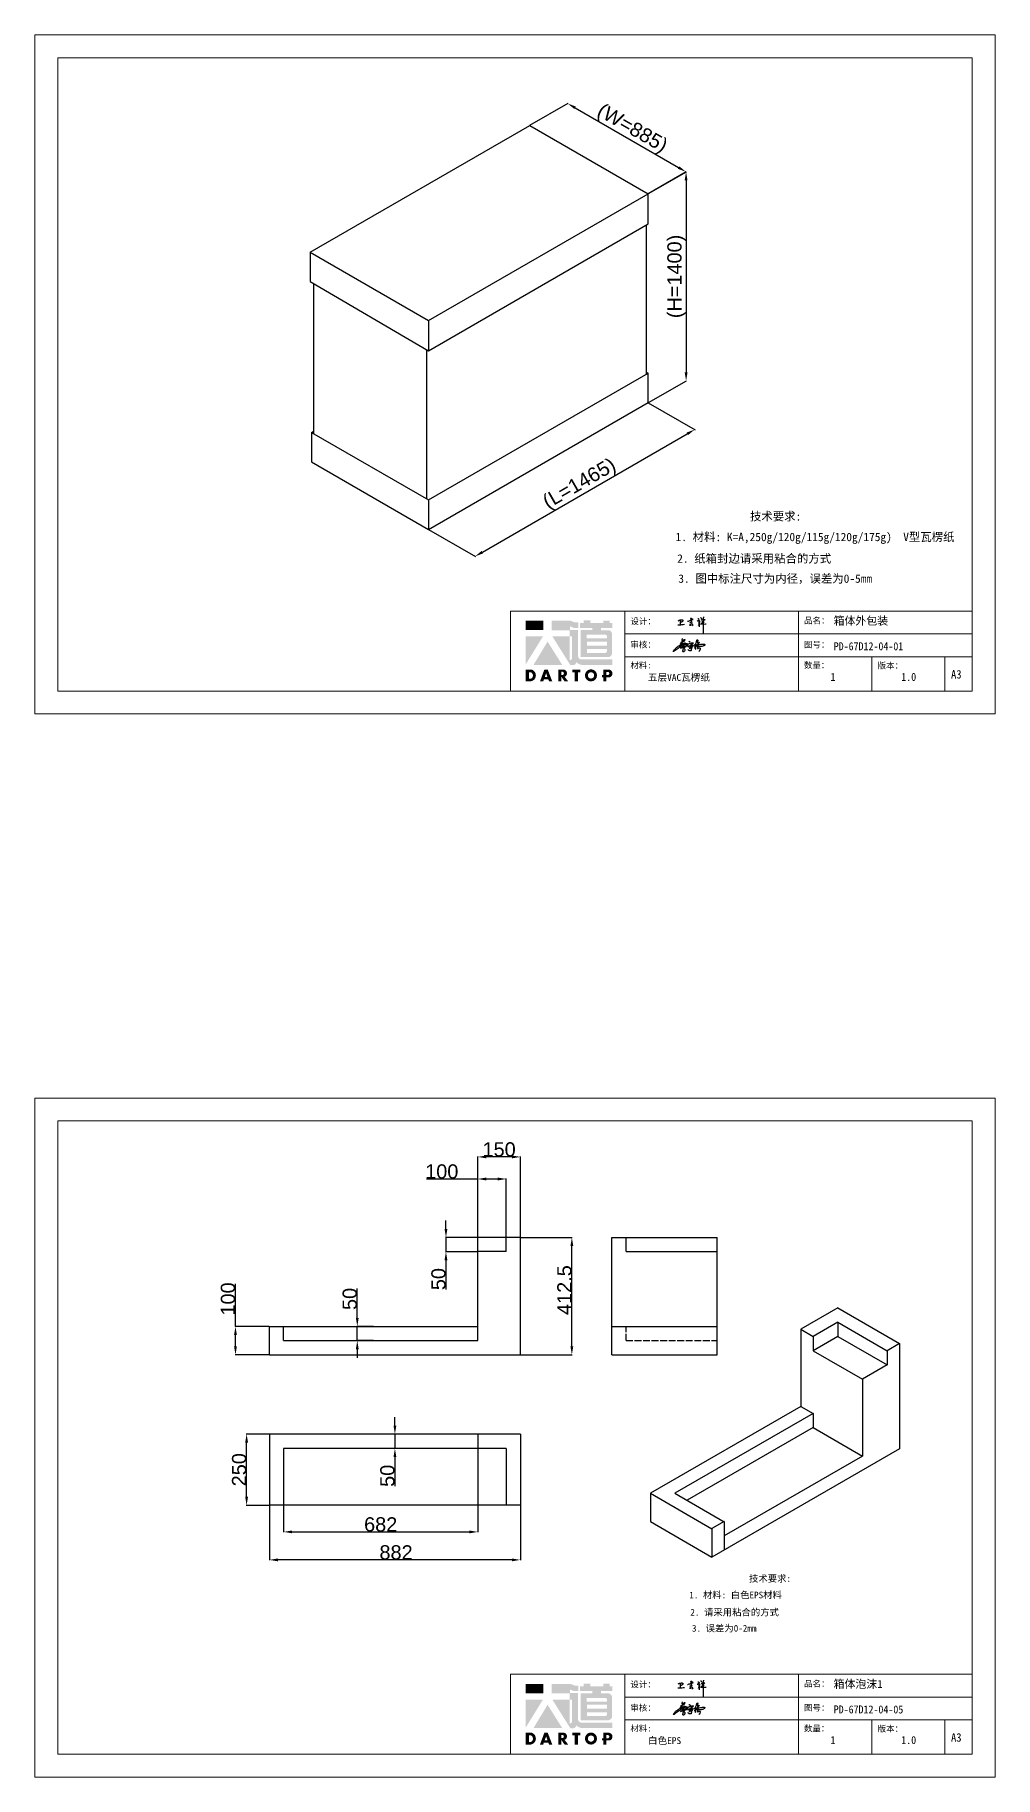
# Model space of a CAD drawing. Header units: millimetres. Extents: x 24940 to 42177, y -4545 to 14261.
# Drawn here: x 25129 to 28502, y -811 to 5308 of the extents above; entities that cross this region are included whole.
import ezdxf
from ezdxf.enums import TextEntityAlignment as Align

# ---------------------------------------------------------------- set-up
doc = ezdxf.new("R2010")
doc.units = ezdxf.units.MM
doc.linetypes.add('ACAD_ISO02W100', pattern=[15, 12, -3])
doc.layers.add('A-TITLEBLOCK', color=7, linetype='Continuous', lineweight=18)
doc.layers.add('yellow', color=2, linetype='Continuous')
doc.styles.add('HZ', font='')
doc.styles.add('SLDTEXTSTYLE0', font='')
doc.styles.add('SLDTEXTSTYLE1', font='', dxfattribs={"width": 0.913})
doc.styles.get("Standard").update_dxf_attribs({"font": 'arial.ttf'})
doc.styles.get('HZ').set_extended_font_data('SimSun')
doc.styles.get('SLDTEXTSTYLE0').set_extended_font_data('KaiTi_GB2312')
doc.styles.get('SLDTEXTSTYLE1').set_extended_font_data('FangSong_GB2312')
doc.dimstyles.new('ISO-25', dxfattribs={"dimtxt": 50, "dimasz": 30, "dimexe": 1.25, "dimexo": 0.625, "dimtad": 1, "dimdsep": 46, "dimtxsty": 'Standard', "dimcen": 2.5, "dimadec": 0, "dimazin": 0, "dimtfac": 1, "dimtmove": 0, "dimatfit": 3, "dimfxl": 0, "dimarcsym": 0})

# ---------------------------------------------------------------- blocks, each defined once
blk = doc.blocks.new('*D12')
at = {"color": 0, "lineweight": -2, "transparency": 16777216}
for p, q in [((27283.9, 4016.2), (27448.1, 3921)), ((26701.4, 3491.4), (27420.9, 3906.8)), ((26512.5, 3570.8), (26676.7, 3475.7))]:
    blk.add_line(p, q, dxfattribs=at)
at = {"color": 0, "transparency": 16777216}
for points in [[(27418.4, 3911.1), (27423.4, 3902.4), (27446.9, 3921.8)], [(26698.9, 3495.7), (26703.9, 3487), (26675.4, 3476.4)]]:
    blk.add_solid(points, dxfattribs=at)
at = {"layer": 'Defpoints', "color": 0, "transparency": 16777216}
for p in [(27283.3, 4016.5), (27446.9, 3921.8), (26511.9, 3571.2)]:
    blk.add_point(p, dxfattribs=at)
at = {"color": 0, "lineweight": 9, "transparency": 16777216, "insert": (27044.4, 3728), "char_height": 50, "attachment_point": 5, "rotation": 30}
blk.add_mtext('(L=1465)', dxfattribs=at)
blk = doc.blocks.new('*D13')
at = {"color": 0, "lineweight": -2, "transparency": 16777216}
for p, q in [((26868.3, 4990.5), (27002, 5067.6)), ((27026.7, 5051.9), (27390.3, 4842)), ((27283.9, 4750.6), (27417.5, 4827.7))]:
    blk.add_line(p, q, dxfattribs=at)
at = {"color": 0, "transparency": 16777216}
for points in [[(27029.2, 5056.3), (27024.2, 5047.6), (27000.7, 5066.9)], [(27392.8, 4846.3), (27387.8, 4837.7), (27416.3, 4827)]]:
    blk.add_solid(points, dxfattribs=at)
at = {"layer": 'Defpoints', "color": 0, "transparency": 16777216}
for p in [(26867.7, 4990.1), (27416.3, 4827), (27283.3, 4750.2)]:
    blk.add_point(p, dxfattribs=at)
at = {"color": 0, "lineweight": 9, "transparency": 16777216, "insert": (27225.6, 4975.6), "char_height": 50, "attachment_point": 5, "rotation": 330}
blk.add_mtext('(W=885)', dxfattribs=at)
blk = doc.blocks.new('*D14')
at = {"color": 0, "lineweight": -2, "transparency": 16777216}
for p, q in [((27284.5, 4750.9), (27418, 4827.4)), ((27416.7, 4796.7), (27416.7, 4122.3)), ((27284.5, 4016.5), (27418, 4093.1))]:
    blk.add_line(p, q, dxfattribs=at)
at = {"color": 0, "transparency": 16777216}
for points in [[(27411.7, 4796.7), (27421.7, 4796.7), (27416.7, 4826.7)], [(27411.7, 4122.3), (27421.7, 4122.3), (27416.7, 4092.3)]]:
    blk.add_solid(points, dxfattribs=at)
at = {"layer": 'Defpoints', "color": 0, "transparency": 16777216}
for p in [(27283.9, 4750.6), (27416.7, 4092.3), (27283.9, 4016.2)]:
    blk.add_point(p, dxfattribs=at)
at = {"color": 0, "lineweight": 9, "transparency": 16777216, "insert": (27383.3, 4459.5), "char_height": 50, "attachment_point": 5, "rotation": 89.99991}
blk.add_mtext('(H=1400)', dxfattribs=at)
blk = doc.blocks.new('*D44')
at = {"layer": 'Defpoints', "color": 0, "transparency": 16777216}
for p in [(25953, 143.6), (26835, 143.6), (25953, -48)]:
    blk.add_point(p, dxfattribs=at)
at = {"layer": 'yellow', "color": 0, "lineweight": -2, "transparency": 16777216}
for p, q in [((25953, 143), (25953, -49.3)), ((26835, 143), (26835, -49.3)), ((26805, -48), (25983, -48))]:
    blk.add_line(p, q, dxfattribs=at)
at = {"layer": 'yellow', "color": 0, "transparency": 16777216}
for points in [[(25983, -43), (25983, -53), (25953, -48)], [(26805, -43), (26805, -53), (26835, -48)]]:
    blk.add_solid(points, dxfattribs=at)
at = {"layer": 'yellow', "color": 0, "lineweight": 9, "transparency": 16777216, "insert": (26398, -21.9), "char_height": 50, "attachment_point": 5}
blk.add_mtext('882', dxfattribs=at)
blk = doc.blocks.new('*D45')
at = {"layer": 'Defpoints', "color": 0, "transparency": 16777216}
for p in [(25873.1, 393.6), (25953, 393.6), (25953, 143.6)]:
    blk.add_point(p, dxfattribs=at)
at = {"layer": 'yellow', "color": 0, "lineweight": -2, "transparency": 16777216}
for p, q in [((25952.3, 393.6), (25871.9, 393.6)), ((25873.1, 173.6), (25873.1, 363.6)), ((25952.3, 143.6), (25871.9, 143.6))]:
    blk.add_line(p, q, dxfattribs=at)
at = {"layer": 'yellow', "color": 0, "transparency": 16777216}
for points in [[(25868.1, 363.6), (25878.1, 363.6), (25873.1, 393.6)], [(25868.1, 173.6), (25878.1, 173.6), (25873.1, 143.6)]]:
    blk.add_solid(points, dxfattribs=at)
at = {"layer": 'yellow', "color": 0, "lineweight": 9, "transparency": 16777216, "insert": (25847, 268.6), "char_height": 50, "attachment_point": 5, "rotation": 90}
blk.add_mtext('250', dxfattribs=at)
blk = doc.blocks.new('*D46')
at = {"layer": 'Defpoints', "color": 0, "transparency": 16777216}
for p in [(25834, 772), (25953, 772), (25953, 672)]:
    blk.add_point(p, dxfattribs=at)
at = {"layer": 'yellow', "color": 0, "lineweight": -2, "transparency": 16777216}
for p, q in [((25834, 772), (25834, 921.8)), ((25952.3, 772), (25832.7, 772)), ((25834, 702), (25834, 742)), ((25952.3, 672), (25832.7, 672))]:
    blk.add_line(p, q, dxfattribs=at)
at = {"layer": 'yellow', "color": 0, "transparency": 16777216}
for points in [[(25829, 742), (25839, 742), (25834, 772)], [(25829, 702), (25839, 702), (25834, 672)]]:
    blk.add_solid(points, dxfattribs=at)
at = {"layer": 'yellow', "color": 0, "lineweight": 9, "transparency": 16777216, "insert": (25807.8, 868.4), "char_height": 50, "attachment_point": 5, "rotation": 90}
blk.add_mtext('100', dxfattribs=at)
blk = doc.blocks.new('*D47')
at = {"layer": 'Defpoints', "color": 0, "transparency": 16777216}
for p in [(26835, 1084.5), (27015.5, 1084.5), (26835, 672)]:
    blk.add_point(p, dxfattribs=at)
at = {"layer": 'yellow', "color": 0, "lineweight": -2, "transparency": 16777216}
for p, q in [((26835.6, 1084.5), (27016.8, 1084.5)), ((27015.5, 702), (27015.5, 1054.5)), ((26835.6, 672), (27016.8, 672))]:
    blk.add_line(p, q, dxfattribs=at)
at = {"layer": 'yellow', "color": 0, "transparency": 16777216}
for points in [[(27010.5, 1054.5), (27020.5, 1054.5), (27015.5, 1084.5)], [(27010.5, 702), (27020.5, 702), (27015.5, 672)]]:
    blk.add_solid(points, dxfattribs=at)
at = {"layer": 'yellow', "color": 0, "lineweight": 9, "transparency": 16777216, "insert": (26989.4, 899.5), "char_height": 50, "attachment_point": 5, "rotation": 90}
blk.add_mtext('412.5', dxfattribs=at)
blk = doc.blocks.new('*D48')
at = {"layer": 'Defpoints', "color": 0, "transparency": 16777216}
for p in [(26685, 1289.7), (26685, 1084.5), (26785, 1084.5)]:
    blk.add_point(p, dxfattribs=at)
at = {"layer": 'yellow', "color": 0, "lineweight": -2, "transparency": 16777216}
for p, q in [((26685, 1289.7), (26505.2, 1289.7)), ((26685, 1085.2), (26685, 1291)), ((26755, 1289.7), (26715, 1289.7)), ((26785, 1085.2), (26785, 1291))]:
    blk.add_line(p, q, dxfattribs=at)
at = {"layer": 'yellow', "color": 0, "transparency": 16777216}
for points in [[(26715, 1294.7), (26715, 1284.7), (26685, 1289.7)], [(26755, 1294.7), (26755, 1284.7), (26785, 1289.7)]]:
    blk.add_solid(points, dxfattribs=at)
at = {"layer": 'yellow', "color": 0, "lineweight": 9, "transparency": 16777216, "insert": (26558.6, 1315.9), "char_height": 50, "attachment_point": 5}
blk.add_mtext('100', dxfattribs=at)
blk = doc.blocks.new('*D49')
at = {"layer": 'Defpoints', "color": 0, "transparency": 16777216}
for p in [(26573.3, 1084.5), (26685, 1084.5), (26685, 1034.5)]:
    blk.add_point(p, dxfattribs=at)
at = {"layer": 'yellow', "color": 0, "lineweight": -2, "transparency": 16777216}
for p, q in [((26573.3, 1114.5), (26573.3, 1144.5)), ((26684.3, 1084.5), (26572.1, 1084.5)), ((26573.3, 1084.5), (26573.3, 1034.5)), ((26684.3, 1034.5), (26572.1, 1034.5)), ((26573.3, 1004.5), (26573.3, 901.8))]:
    blk.add_line(p, q, dxfattribs=at)
at = {"layer": 'yellow', "color": 0, "transparency": 16777216}
for points in [[(26568.3, 1114.5), (26578.3, 1114.5), (26573.3, 1084.5)], [(26568.3, 1004.5), (26578.3, 1004.5), (26573.3, 1034.5)]]:
    blk.add_solid(points, dxfattribs=at)
at = {"layer": 'yellow', "color": 0, "lineweight": 9, "transparency": 16777216, "insert": (26547.2, 938.2), "char_height": 50, "attachment_point": 5, "rotation": 90}
blk.add_mtext('50', dxfattribs=at)
blk = doc.blocks.new('*D50')
at = {"layer": 'Defpoints', "color": 0, "transparency": 16777216}
for p in [(26685, 1367.3), (26685, 1084.5), (26835, 1084.5)]:
    blk.add_point(p, dxfattribs=at)
at = {"layer": 'yellow', "color": 0, "lineweight": -2, "transparency": 16777216}
for p, q in [((26685, 1085.2), (26685, 1368.5)), ((26805, 1367.3), (26715, 1367.3)), ((26835, 1085.2), (26835, 1368.5))]:
    blk.add_line(p, q, dxfattribs=at)
at = {"layer": 'yellow', "color": 0, "transparency": 16777216}
for points in [[(26715, 1372.3), (26715, 1362.3), (26685, 1367.3)], [(26805, 1372.3), (26805, 1362.3), (26835, 1367.3)]]:
    blk.add_solid(points, dxfattribs=at)
at = {"layer": 'yellow', "color": 0, "lineweight": 9, "transparency": 16777216, "insert": (26760, 1393.4), "char_height": 50, "attachment_point": 5}
blk.add_mtext('150', dxfattribs=at)
blk = doc.blocks.new('*D63')
at = {"color": 0, "lineweight": -2, "transparency": 16777216}
for p, q in [((26003, 142.4), (26003, 49)), ((26685, 143), (26685, 49)), ((26033, 50.3), (26655, 50.3))]:
    blk.add_line(p, q, dxfattribs=at)
at = {"color": 0, "transparency": 16777216}
for points in [[(26033, 55.3), (26033, 45.3), (26003, 50.3)], [(26655, 55.3), (26655, 45.3), (26685, 50.3)]]:
    blk.add_solid(points, dxfattribs=at)
at = {"layer": 'Defpoints', "color": 0, "transparency": 16777216}
for p in [(26003, 143), (26685, 143.6), (26685, 50.3)]:
    blk.add_point(p, dxfattribs=at)
at = {"color": 0, "lineweight": 9, "transparency": 16777216, "insert": (26344, 76.4), "char_height": 50, "attachment_point": 5}
blk.add_mtext('682', dxfattribs=at)
blk = doc.blocks.new('*D66')
at = {"color": 0, "lineweight": -2, "transparency": 16777216}
for p, q in [((26261.8, 802), (26261.8, 904.7)), ((26318.3, 772), (26260.5, 772)), ((26261.8, 722), (26261.8, 772)), ((26318.3, 722), (26260.5, 722)), ((26261.8, 692), (26261.8, 662))]:
    blk.add_line(p, q, dxfattribs=at)
at = {"color": 0, "transparency": 16777216}
for points in [[(26256.8, 802), (26266.8, 802), (26261.8, 772)], [(26256.8, 692), (26266.8, 692), (26261.8, 722)]]:
    blk.add_solid(points, dxfattribs=at)
at = {"layer": 'Defpoints', "color": 0, "transparency": 16777216}
for p in [(26319, 772), (26261.8, 722), (26319, 722)]:
    blk.add_point(p, dxfattribs=at)
at = {"color": 0, "lineweight": 9, "transparency": 16777216, "insert": (26235.6, 868.4), "char_height": 50, "attachment_point": 5, "rotation": 90}
blk.add_mtext('50', dxfattribs=at)
blk = doc.blocks.new('*D67')
at = {"color": 0, "lineweight": -2, "transparency": 16777216}
for p, q in [((26394, 423.6), (26394, 453.6)), ((26393.3, 393.6), (26392.7, 393.6)), ((26394, 393.6), (26394, 343.6)), ((26393.3, 343.6), (26392.7, 343.6)), ((26394, 313.6), (26394, 210.9))]:
    blk.add_line(p, q, dxfattribs=at)
at = {"color": 0, "transparency": 16777216}
for points in [[(26389, 423.6), (26399, 423.6), (26394, 393.6)], [(26389, 313.6), (26399, 313.6), (26394, 343.6)]]:
    blk.add_solid(points, dxfattribs=at)
at = {"layer": 'Defpoints', "color": 0, "transparency": 16777216}
for p in [(26394, 393.6), (26394, 343.6), (26394, 343.6)]:
    blk.add_point(p, dxfattribs=at)
at = {"color": 0, "lineweight": 9, "transparency": 16777216, "insert": (26367.8, 247.3), "char_height": 50, "attachment_point": 5, "rotation": 90}
blk.add_mtext('50', dxfattribs=at)
blk = doc.blocks.new('Dartop Logo')
at = {"true_color": 0xc40018}
h = blk.add_hatch(color=12, dxfattribs=at)
h.set_gradient(color1=(196, 0, 24), color2=(196, 0, 24), tint=1)
h.paths.add_polyline_path([(30.4, -3.9), (33.1, -5), (36, -5), (36, -1.2), (33.6, -1.2), (30.5, 0), (17.9, 0), (17.9, -6.5), (30.1, -6.5), (30.1, -6.6), (30.1, -10.8), (18.3, -10.8), (30.5, -30.3), (32.9, -30.3, 0.279375), (34.6, -28.6), (34.6, -28.5), (34.8, -28.5, 0.143145), (38.2, -30.2), (59.3, -30.2), (59.3, -26.5), (38.1, -26.5, -0.414214), (35.8, -24.2), (35.8, -6.3), (30.4, -6.3)])
h.paths.add_polyline_path([(30.2, -10.8), (31.8, -10.8), (31.8, -26, -0.088936), (30.9, -26.9), (30.2, -26.9)], flags=16)
h = blk.add_hatch(color=12, dxfattribs=at)
h.set_gradient(color1=(196, 0, 24), color2=(196, 0, 24), tint=1)
h.paths.add_polyline_path([(59.2, -1.7), (57.4, -1.7), (57.4, 0.1), (53.1, 0.1), (53.1, -1.6), (44.3, -1.6), (44.3, 0.2), (39.7, 0.2), (39.7, -1.7), (37.2, -1.7), (37.2, -5), (45.5, -5), (45.5, -6.4), (37.7, -6.4), (37.7, -24.9), (56.3, -24.9, 0.414214), (59.1, -22), (59.1, -9.4, 0.414214), (56.3, -6.5), (51.4, -6.5), (51.4, -5), (59.2, -5)])
h.paths.add_polyline_path([(54.2, -9.6, -0.414214), (55.7, -11), (55.7, -12.1), (41.8, -12.1), (41.8, -9.6)], flags=16)
h.paths.add_polyline_path([(55.6, -14.3), (55.6, -17), (41.9, -17), (41.9, -14.3)], flags=16)
h.paths.add_polyline_path([(55.7, -19.4), (55.7, -20.6, -0.414214), (54.3, -22), (41.9, -22), (41.9, -19.4)], flags=16)
h = blk.add_hatch(color=12, dxfattribs=at)
h.set_gradient(color1=(196, 0, 24), color2=(196, 0, 24), tint=1)
h.paths.add_polyline_path([(12.2, 0), (0, 0), (0, -6.4), (12.2, -6.4)])
h = blk.add_hatch(color=12, dxfattribs=at)
h.set_gradient(color1=(196, 0, 24), color2=(196, 0, 24), tint=1)
h.paths.add_polyline_path([(11.8, -10.8), (0, -10.8), (0, -30)])
h = blk.add_hatch(color=12, dxfattribs=at)
h.set_gradient(color1=(196, 0, 24), color2=(196, 0, 24), tint=1)
h.paths.add_polyline_path([(15, -14.3), (5.4, -30.2), (25, -30.2)])
at = {"true_color": 0x646464}
h = blk.add_hatch(color=251, dxfattribs=at)
h.set_gradient(color1=(100, 100, 100), color2=(100, 100, 100), tint=1)
h.paths.add_polyline_path([(4.1, -33.4), (0.1, -33.4), (0.1, -41.5), (3.5, -41.5, 0.793016)])
h.paths.add_polyline_path([(3.6, -39.7), (2.2, -39.7), (2.2, -35.2), (3.4, -35.2, -0.671361)], flags=16)
h = blk.add_hatch(color=251, dxfattribs=at)
h.set_gradient(color1=(100, 100, 100), color2=(100, 100, 100), tint=1)
h.paths.add_polyline_path([(15.1, -33.4), (12.8, -33.4), (9.8, -41.5), (12, -41.5), (12.5, -40.1), (15.5, -40.1), (16, -41.5), (18.2, -41.5)])
h.paths.add_polyline_path([(14.9, -38.5), (13.1, -38.5), (14, -35.9)], flags=16)
h = blk.add_hatch(color=251, dxfattribs=at)
h.set_gradient(color1=(100, 100, 100), color2=(100, 100, 100), tint=1)
h.paths.add_polyline_path([(26.3, -33.4), (22.3, -33.4), (22.3, -41.5), (24.4, -41.5), (24.4, -38.3), (26.6, -41.5), (29.1, -41.5), (26.6, -38.3, 0.744055)])
h.paths.add_polyline_path([(24.4, -37.1), (24.4, -34.9), (25.3, -34.9, -0.796809), (25.3, -37.1)], flags=16)
h = blk.add_hatch(color=251, dxfattribs=at)
h.set_gradient(color1=(100, 100, 100), color2=(100, 100, 100), tint=1)
h.paths.add_polyline_path([(37.4, -33.4), (31.9, -33.4), (31.9, -35.2), (33.6, -35.2), (33.6, -41.5), (35.7, -41.5), (35.7, -35.2), (37.4, -35.2)])
h = blk.add_hatch(color=251, dxfattribs=at)
h.set_gradient(color1=(100, 100, 100), color2=(100, 100, 100), tint=1)
h.paths.add_polyline_path([(40.5, -37.4, 1), (48.8, -37.4, 1)])
h.paths.add_polyline_path([(46.8, -37.4, -1), (42.5, -37.4, -1)], flags=16)
h = blk.add_hatch(color=251, dxfattribs=at)
h.set_gradient(color1=(100, 100, 100), color2=(100, 100, 100), tint=1)
h.paths.add_polyline_path([(56.9, -33.4), (56.7, -33.4), (53.2, -33.4), (53.2, -37.2), (52.3, -37.2), (52.3, -38.7), (53.2, -38.7), (53.2, -41.5), (55.2, -41.5), (55.2, -38.7), (57.5, -38.7, 0.812304)])
h.paths.add_polyline_path([(55.2, -37.2), (55.2, -35), (56.4, -35, -0.778213), (56.3, -37.2)], flags=16)
blk = doc.blocks.new('DT-A3-TITLE')
at = {"layer": 'A-TITLEBLOCK', "color": 7}
for p, q in [((0, 0), (0, 297)), ((0, 297), (420, 297)), ((420, 0), (420, 297)), ((10, 10), (10, 287)), ((10, 287), (410, 287)), ((410, 287), (410, 10)), ((208, 10), (208, 45)), ((410, 45), (208, 45)), ((258, 45), (258, 10)), ((334, 45), (334, 10)), ((410, 35), (258, 35)), ((258, 25), (410.08, 25)), ((366, 10), (366, 25)), ((398, 10), (398, 25)), ((10, 10), (410, 10)), ((0, 0), (420, 0))]:
    blk.add_line(p, q, dxfattribs=at)
at = {"layer": 'A-TITLEBLOCK', "xscale": 0.6400000000000001, "yscale": 0.6400000000000001, "zscale": 0.6400000000000001}
blk.add_blockref('Dartop Logo', (214.65, 40.81), dxfattribs=at)
at = {"style": 'SLDTEXTSTYLE0'}
for tag, p, height in [('#设计', (277.96, 38.52), 3.5), ('#品名', (349.32, 37.95), 3.5), ('#审核', (277.99, 28.1), 3.5), ('#材料说明', (268.15, 13.59), 3)]:
    blk.add_attdef(tag, p, '', height=height, dxfattribs=at)
at = {"style": 'SLDTEXTSTYLE1', "width": 0.913}
for tag, p in [('#图号', (349.38, 27.87)), ('#数量', (347.99, 14.46)), ('#版本', (378.92, 14.47))]:
    blk.add_attdef(tag, p, '', height=3.5, dxfattribs=at)
at = {"layer": 'A-TITLEBLOCK', "color": 7, "attachment_point": 1}
for s, insert, char_height, style in [('设计：', (260.47, 41.87), 2.646, 'SLDTEXTSTYLE0'), ('品名：', (336.43, 42.19), 2.646, 'SLDTEXTSTYLE0'), ('审核：', (260.47, 31.64), 2.646, 'SLDTEXTSTYLE0'), ('图号：', (336.4, 31.66), 2.646, 'SLDTEXTSTYLE0'), ('材料:', (260.47, 22.62), 2.646, 'SLDTEXTSTYLE0'), ('数量：', (336.35, 22.64), 2.646, 'SLDTEXTSTYLE0'), ('版本：', (368.59, 22.48), 2.646, 'SLDTEXTSTYLE0'), ('A3', (400.7, 19.21), 3.704, 'SLDTEXTSTYLE1')]:
    blk.add_mtext(s, dxfattribs=dict(at, insert=insert, char_height=char_height, style=style))
blk = doc.blocks.new('h')
for p, q in [((20768, -2361), (20773, -2359)), ((20769, -2367), (20770, -2371)), ((20770, -2371), (20771, -2378)), ((20771, -2378), (20771, -2371)), ((20772, -2369), (20775, -2368)), ((20773, -2332), (20775, -2339)), ((20773, -2359), (20784, -2355)), ((20789, -2341), (20774, -2332)), ((20775, -2339), (20776, -2351)), ((20776, -2351), (20775, -2357)), ((20780, -2366), (20781, -2366)), ((20782, -2369), (20780, -2377)), ((20780, -2377), (20788, -2371)), ((20782, -2367), (20782, -2369)), ((20846, -2343), (20848, -2353)), ((20848, -2353), (20849, -2370)), ((20849, -2370), (20848, -2424))]:
    blk.add_line(p, q)
for points in [[(20697, -2372, 0.002073), (20711, -2372, 0.016137), (20720, -2371, 0.008314), (20737, -2369)], [(20699, -2348, -0.029745), (20705, -2345, -0.046842), (20708, -2344, -0.00919), (20714, -2343, -0.018517), (20717, -2343, -0.037841), (20720, -2342, -0.039541), (20723, -2343, -0.149785), (20726, -2344, -0.204935), (20727, -2347, -0.074872), (20727, -2348, -0.061615), (20726, -2350, -0.034204), (20724, -2353, -0.045776), (20722, -2354, -0.054985), (20720, -2355, -0.036348), (20717, -2357, -0.067752), (20716, -2357, -0.043553), (20713, -2357)], [(20755, -2352, -0.024077), (20760, -2350, -0.013147), (20769, -2347, -0.00522), (20775, -2344, -0.018517), (20777, -2343, -0.008274), (20786, -2341, -0.039541), (20788, -2341, -0.079216), (20789, -2341, -0.204935)], [(20813, -2350, 0.007348), (20816, -2349, 0.008421), (20818, -2347, 0.009459), (20820, -2346, -0.016325), (20821, -2346, -0.173771), (20822, -2345, -0.085159), (20824, -2346, -0.125883), (20826, -2348, -0.160659), (20827, -2350, -0.010447), (20826, -2352, -0.008247), (20826, -2355, -0.002698), (20825, -2374, 0.001562), (20824, -2384, 0.016137)], [(20817, -2335, -0.053561), (20820, -2336, -0.075272), (20821, -2337, -0.005295), (20822, -2338, -0.009337), (20823, -2339, -0.026146), (20824, -2340, -0.016644), (20824, -2341)], [(20832, -2329, -0.053561), (20835, -2330, -0.075272), (20837, -2331, -0.005295), (20838, -2333, -0.009337), (20838, -2333, -0.026146), (20839, -2334, -0.016644), (20840, -2335)], [(20836, -2344, -0.02797), (20842, -2343, -0.048868), (20846, -2342, -0.00919), (20851, -2341, -0.018517), (20854, -2341, -0.037841), (20857, -2341, -0.039541), (20859, -2342, -0.018282), (20841, -2355, -0.000937)], [(20848, -2340, 0.021784), (20850, -2336, 0.028296), (20851, -2332, 0.008136), (20852, -2328, 0.028913), (20852, -2327, 0.08193), (20852, -2326, 0.075058), (20852, -2325, 0.275043)]]:
    blk.add_lwpolyline(points, format="xyb")
for points in [[(20711, -2344), (20711, -2344), (20711, -2356), (20711, -2368), (20711, -2372)], [(20822, -2351), (20822, -2359), (20822, -2365), (20822, -2369), (20821, -2376), (20824, -2369), (20827, -2366), (20829, -2366)], [(20841, -2355), (20850, -2355), (20855, -2354), (20846, -2361), (20841, -2364), (20833, -2368), (20863, -2367), (20866, -2367)]]:
    blk.add_lwpolyline(points)
for centre, radius, start, end in [((20774, -2371), 2.3, 121.9907, 163.6016), ((20788, -2406), 40.3, 100.6183, 108.2482), ((20781, -2368), 1.15, 9.4675, 90)]:
    blk.add_arc(centre, radius, start, end)
blk = doc.blocks.new('CAIYUQIANG')
for p, q in [((27639.2, -25074.1), (27639.8, -25072.4)), ((27640.1, -25074.1), (27639.2, -25074.1)), ((27639.8, -25072.4), (27641, -25070.5)), ((27641.8, -25073.4), (27640.1, -25074.1)), ((27641, -25070.5), (27642.4, -25068.7)), ((27643.4, -25072.1), (27641.8, -25073.4)), ((27642.4, -25068.7), (27644.1, -25066.6)), ((27645.7, -25070.6), (27643.4, -25072.1)), ((27644.1, -25066.6), (27646.1, -25064.4)), ((27649.4, -25068), (27645.7, -25070.6)), ((27646.1, -25064.4), (27648.2, -25062.5)), ((27648.2, -25062.5), (27649.9, -25061)), ((27653.3, -25065.6), (27649.4, -25068)), ((27649.9, -25061), (27651.9, -25059.4)), ((27651.9, -25059.4), (27654.7, -25057.2)), ((27656.6, -25063.3), (27653.3, -25065.6)), ((27654.7, -25057.2), (27656.5, -25055.9)), ((27656.5, -25055.9), (27658.3, -25054.6)), ((27659.8, -25060.4), (27656.6, -25063.3)), ((27658.3, -25054.6), (27659.6, -25053.7)), ((27659.6, -25053.7), (27662.2, -25052.1)), ((27660.6, -25059.8), (27659.8, -25060.4)), ((27663.6, -25056.9), (27660.6, -25059.8)), ((27662.2, -25052.1), (27664.9, -25050.5)), ((27662.9, -25048.8), (27669.7, -25045.8)), ((27663.2, -25048.6), (27662.9, -25048.8)), ((27663.6, -25048.1), (27663.2, -25048.6)), ((27665.3, -25046.6), (27663.6, -25048.1)), ((27666.3, -25053.5), (27663.6, -25056.9)), ((27664.9, -25050.5), (27668.5, -25048.7)), ((27667.5, -25060.4), (27664.9, -25062)), ((27664.9, -25062.9), (27667.7, -25061.6)), ((27664.9, -25062), (27664.9, -25062.9)), ((27667.4, -25044.9), (27665.3, -25046.6)), ((27675.7, -25037.4), (27665.9, -25043)), ((27665.9, -25043), (27677.3, -25038.1)), ((27668.2, -25051.4), (27666.3, -25053.5)), ((27670.6, -25042.2), (27667.4, -25044.9)), ((27670.3, -25058.4), (27667.5, -25060.4)), ((27667.7, -25061.6), (27670.5, -25060.2)), ((27670.9, -25048.6), (27668.2, -25051.4)), ((27668.5, -25048.7), (27673.6, -25046.3)), ((27668.6, -25056), (27674.9, -25053.6)), ((27672.1, -25054.2), (27668.6, -25056)), ((27670.4, -25028.6), (27669.5, -25034.5)), ((27669.5, -25034.5), (27670.5, -25036.5)), ((27669.7, -25045.8), (27671.3, -25045.2)), ((27672, -25057.1), (27670.3, -25058.4)), ((27670.5, -25036.5), (27674.7, -25033.4)), ((27670.5, -25060.2), (27673.3, -25059)), ((27677.3, -25038.1), (27670.6, -25042.2)), ((27671.5, -25047.3), (27670.9, -25048.6)), ((27671.2, -25051), (27679.4, -25049.8)), ((27674.1, -25050.1), (27671.2, -25051)), ((27671.3, -25045.2), (27672.1, -25045.7)), ((27672.1, -25046.2), (27671.5, -25047.3)), ((27672.5, -25060.1), (27671.9, -25060.4)), ((27671.9, -25060.4), (27674.3, -25061.5)), ((27673.8, -25055.8), (27672, -25057.1)), ((27672.1, -25045.7), (27672.1, -25046.2)), ((27675.9, -25052.3), (27672.1, -25054.2)), ((27673.8, -25059.6), (27672.5, -25060.1)), ((27672.7, -25072.4), (27673.6, -25068.9)), ((27672.7, -25073.7), (27672.7, -25072.4)), ((27672.9, -25074.4), (27672.7, -25073.7)), ((27673.5, -25075.1), (27672.9, -25074.4)), ((27673.3, -25059), (27675.5, -25058)), ((27674.1, -25075.4), (27673.5, -25075.1)), ((27673.6, -25046.3), (27677.4, -25044.5)), ((27673.6, -25068.9), (27674.3, -25066.8)), ((27676.2, -25054), (27673.8, -25055.8)), ((27675.2, -25059.1), (27673.8, -25059.6)), ((27676.5, -25048.8), (27674.1, -25050.1)), ((27675, -25075.4), (27674.1, -25075.4)), ((27674.3, -25061.5), (27677.2, -25063.7)), ((27674.3, -25066.8), (27675.3, -25065)), ((27674.7, -25033.4), (27678, -25031.9)), ((27674.9, -25053.6), (27676.8, -25053.2)), ((27676.4, -25074.9), (27675, -25075.4)), ((27677.8, -25058), (27675.2, -25059.1)), ((27675.3, -25065), (27676.4, -25063.4)), ((27675.5, -25058), (27677.9, -25056.9)), ((27679.9, -25033), (27675.7, -25037.4)), ((27678.6, -25051.7), (27675.9, -25052.3)), ((27677.2, -25053.4), (27676.2, -25054)), ((27676.4, -25063.4), (27677.5, -25061.9)), ((27677.2, -25074.4), (27676.4, -25074.9)), ((27679.1, -25047.4), (27676.5, -25048.8)), ((27676.8, -25053.2), (27677.2, -25053.4)), ((27677.2, -25063.7), (27678.8, -25065.4)), ((27678.3, -25073.5), (27677.2, -25074.4)), ((27677.4, -25044.5), (27680, -25043.8)), ((27677.5, -25061.9), (27679.6, -25059.6)), ((27679, -25057.7), (27677.8, -25058)), ((27677.9, -25056.9), (27680, -25056.9)), ((27678, -25031.9), (27679.7, -25031.6)), ((27679.1, -25072.5), (27678.3, -25073.5)), ((27683.3, -25050.5), (27678.6, -25051.7)), ((27678.8, -25065.4), (27679.4, -25066.6)), ((27680, -25057.5), (27679, -25057.7)), ((27680.6, -25045.9), (27679.1, -25047.4)), ((27679.8, -25071), (27679.1, -25072.5)), ((27679.4, -25049.8), (27681.5, -25049.6)), ((27679.4, -25066.6), (27679.9, -25067.9)), ((27679.6, -25059.6), (27680.6, -25058.4)), ((27679.7, -25031.6), (27680.1, -25032.2)), ((27680, -25070), (27679.8, -25071)), ((27680.1, -25032.2), (27679.9, -25033)), ((27679.9, -25067.9), (27680, -25069)), ((27680, -25043.8), (27681.2, -25043.8)), ((27680, -25056.9), (27680.5, -25057.1)), ((27680.5, -25057.1), (27680, -25057.5)), ((27680, -25069), (27680, -25070)), ((27681.2, -25044.7), (27680.6, -25045.9)), ((27680.6, -25058.4), (27681.3, -25057.6)), ((27681.2, -25043.8), (27681.2, -25044.7)), ((27681.3, -25057.6), (27682.9, -25055.7)), ((27681.5, -25049.6), (27682.7, -25049.7)), ((27682.7, -25049.7), (27683.3, -25050.5)), ((27682.9, -25055.7), (27683.9, -25054.7)), ((27683.9, -25054.7), (27684.6, -25054)), ((27684.6, -25054), (27685.6, -25053.1)), ((27685.6, -25053.1), (27686, -25048.7)), ((27686, -25048.7), (27686.1, -25046.8)), ((27686.1, -25046.8), (27686.2, -25045.4)), ((27686.2, -25045.4), (27686.3, -25045)), ((27686.3, -25045), (27686.6, -25045)), ((27686.6, -25045), (27686.7, -25045.1)), ((27686.7, -25045.1), (27686.9, -25049.2)), ((27686.9, -25049.2), (27686.9, -25051.7)), ((27686.9, -25051.7), (27686.9, -25054.8)), ((27686.9, -25054.8), (27686.9, -25055.8)), ((27686.9, -25055.8), (27687, -25056.5)), ((27687, -25056.5), (27687.2, -25056.9)), ((27687.2, -25056.9), (27687.5, -25056.9)), ((27687.5, -25056.9), (27687.8, -25056.5)), ((27687.8, -25056.5), (27688, -25055.9)), ((27688, -25055.9), (27688.6, -25054.6)), ((27688.6, -25054.6), (27689.1, -25053.3)), ((27689.1, -25053.3), (27689.5, -25052.1)), ((27689.5, -25052.1), (27690.2, -25050.1)), ((27690.2, -25050.1), (27690.5, -25049.4)), ((27690.5, -25049.4), (27691.2, -25048.7)), ((27691, -25067.9), (27690.7, -25067.5)), ((27691.8, -25068.5), (27691, -25067.9)), ((27691.2, -25048.7), (27693.8, -25046.9)), ((27692.9, -25069.4), (27691.8, -25068.5)), ((27692.5, -25055.7), (27691.9, -25055.8)), ((27691.9, -25055.8), (27691.9, -25056.2)), ((27691.9, -25056.2), (27693.4, -25056.2)), ((27693.9, -25055.2), (27692.5, -25055.7)), ((27694, -25070.3), (27692.9, -25069.4)), ((27693.4, -25056.2), (27695.2, -25055.9)), ((27693.8, -25046.9), (27694.7, -25046.4)), ((27697.3, -25053.7), (27693.9, -25055.2)), ((27695.5, -25070.9), (27694, -25070.3)), ((27694.7, -25046.4), (27695.8, -25045.9)), ((27695.5, -25062.1), (27695, -25062.5)), ((27695, -25062.5), (27695, -25062.8)), ((27695, -25062.8), (27695.4, -25063)), ((27695.2, -25055.9), (27696.4, -25055.5)), ((27695.4, -25063), (27696.6, -25063)), ((27696.5, -25061.2), (27695.5, -25062.1)), ((27697.1, -25071.4), (27695.5, -25070.9)), ((27695.8, -25045.9), (27698.2, -25045)), ((27696.4, -25055.5), (27698.6, -25054.5)), ((27698, -25059.9), (27696.5, -25061.2)), ((27696.6, -25063), (27698.7, -25062.4)), ((27699, -25071.4), (27697.1, -25071.4)), ((27700.1, -25052.2), (27697.3, -25053.7)), ((27700.7, -25057.4), (27698, -25059.9)), ((27698.2, -25045), (27699.9, -25044.7)), ((27698.6, -25054.5), (27700.1, -25053.8)), ((27698.7, -25062.4), (27701.9, -25060.7)), ((27700.5, -25071.4), (27699, -25071.4)), ((27699.9, -25044.7), (27702.8, -25044)), ((27703.1, -25050.1), (27700.1, -25052.2)), ((27700.1, -25053.8), (27701.4, -25053.2)), ((27701.7, -25070.7), (27700.5, -25071.4)), ((27703.2, -25055.4), (27700.7, -25057.4)), ((27701.4, -25053.2), (27703, -25052.5)), ((27702.4, -25068.8), (27701.7, -25070.7)), ((27701.9, -25060.7), (27705, -25058.6)), ((27702.9, -25065), (27702.4, -25068.8)), ((27702.8, -25044), (27704.8, -25043.7)), ((27703, -25063.9), (27702.9, -25065)), ((27703, -25052.5), (27704.6, -25051.8)), ((27703.4, -25059.2), (27703, -25063.9)), ((27705.3, -25048.2), (27703.1, -25050.1)), ((27705.1, -25053.8), (27703.2, -25055.4)), ((27703.5, -25058.1), (27703.4, -25059.2)), ((27703.9, -25057), (27703.5, -25058.1)), ((27704.3, -25056.3), (27703.9, -25057)), ((27704.9, -25055.3), (27704.3, -25056.3)), ((27704.6, -25051.8), (27705.9, -25051.1)), ((27704.8, -25043.7), (27707, -25043.4)), ((27705.1, -25055), (27704.9, -25055.3)), ((27705, -25058.6), (27706.4, -25057.7)), ((27706, -25052.8), (27705.1, -25053.8)), ((27706.3, -25055), (27705.1, -25055)), ((27708, -25045.9), (27705.3, -25048.2)), ((27705.9, -25051.1), (27706.4, -25051.1)), ((27706.6, -25051.6), (27706, -25052.8)), ((27706.8, -25055.3), (27706.3, -25055)), ((27706.4, -25051.1), (27706.6, -25051.6)), ((27706.4, -25057.7), (27707.4, -25057)), ((27707.5, -25055.8), (27706.8, -25055.3)), ((27707, -25043.4), (27708, -25043.4)), ((27707.4, -25057), (27707.8, -25056.8)), ((27707.8, -25056.8), (27707.5, -25055.8)), ((27708, -25043.4), (27709, -25043.5)), ((27710.1, -25044), (27708, -25045.9)), ((27709, -25043.5), (27709.7, -25043.8)), ((27709.7, -25043.8), (27710.1, -25044)), ((27710, -25054.2), (27711.2, -25052.7)), ((27711.2, -25052.7), (27712.6, -25051.4)), ((27712.6, -25051.4), (27713.4, -25050.9)), ((27713.4, -25050.9), (27714.2, -25050.8)), ((27713.7, -25060.6), (27714.5, -25059.1)), ((27714, -25059.3), (27713.7, -25060.1)), ((27713.7, -25060.1), (27713.7, -25060.6)), ((27714.3, -25058.6), (27714, -25059.3)), ((27714.2, -25050.8), (27715, -25050.8)), ((27715, -25056.9), (27714.3, -25058.6)), ((27714.5, -25059.1), (27715.1, -25058.3)), ((27715, -25050.8), (27715.4, -25050.8)), ((27715.5, -25055.4), (27715, -25056.9)), ((27715.1, -25058.3), (27715.6, -25057.9)), ((27715.4, -25050.8), (27715.6, -25051)), ((27715.9, -25053.9), (27715.5, -25055.4)), ((27715.6, -25051), (27715.8, -25051.2)), ((27715.6, -25057.9), (27716.2, -25057.8)), ((27715.8, -25051.2), (27715.9, -25051.2)), ((27715.9, -25051.2), (27716, -25051.4)), ((27716, -25053.3), (27715.9, -25053.9)), ((27716, -25051.4), (27716, -25051.4)), ((27716, -25051.4), (27716, -25051.5)), ((27716, -25051.5), (27716.1, -25051.6)), ((27716.1, -25052.4), (27716, -25053.3)), ((27716.1, -25051.6), (27716.1, -25051.8)), ((27716.1, -25051.8), (27716.1, -25052.4)), ((27716.2, -25057.8), (27716.9, -25057.9)), ((27716.6, -25063.7), (27716.8, -25062.6)), ((27716.6, -25064.9), (27716.6, -25063.7)), ((27717, -25065.4), (27716.6, -25064.9)), ((27716.8, -25062.6), (27717, -25060.1)), ((27716.9, -25057.9), (27717.2, -25058.1)), ((27717, -25060.1), (27717.1, -25058.6)), ((27718.3, -25066.4), (27717, -25065.4)), ((27717.1, -25058.6), (27717.2, -25057.5)), ((27717.2, -25057.5), (27717.7, -25052.4)), ((27717.2, -25058.1), (27717.6, -25058.7)), ((27717.6, -25058.7), (27717.6, -25060.8)), ((27717.6, -25060.8), (27717.6, -25062.5)), ((27717.6, -25062.5), (27717.7, -25064.3)), ((27717.7, -25050), (27718.5, -25046)), ((27717.7, -25052.4), (27717.7, -25050)), ((27717.7, -25064.3), (27717.7, -25065.5)), ((27717.7, -25065.5), (27718.3, -25066.4)), ((27718.5, -25046), (27720.2, -25040.9)), ((27719, -25056.7), (27720.6, -25055.2)), ((27719, -25056.7), (27720.6, -25055.4)), ((27720.6, -25055.4), (27719, -25056.7)), ((27719.4, -25056.1), (27719, -25056.7)), ((27720.3, -25054.8), (27719.4, -25056.1)), ((27720.2, -25040.9), (27720.7, -25039.5)), ((27721, -25053.7), (27720.3, -25054.8)), ((27720.6, -25055.2), (27721.9, -25054.1)), ((27720.7, -25039.5), (27721.2, -25038)), ((27722.6, -25051.2), (27721, -25053.7)), ((27721.2, -25038), (27721.6, -25036.6)), ((27721.6, -25036.6), (27722.4, -25034.9)), ((27721.8, -25052.4), (27722.1, -25051.2)), ((27721.9, -25054.1), (27721.8, -25052.4)), ((27721.9, -25054.1), (27723.5, -25052.8)), ((27722.2, -25054.5), (27721.9, -25054.1)), ((27722.1, -25051.2), (27722.6, -25049.3)), ((27723.2, -25055.7), (27722.2, -25054.5)), ((27722.4, -25034.9), (27723.3, -25033.3)), ((27722.6, -25049.3), (27723.4, -25048.2)), ((27723.9, -25049.1), (27722.6, -25051.2)), ((27725.1, -25056.1), (27723.2, -25055.7)), ((27723.3, -25033.3), (27723.8, -25032.7)), ((27723.4, -25048.2), (27724, -25048.2)), ((27723.5, -25052.8), (27725.7, -25051.8)), ((27723.8, -25032.7), (27724.4, -25032.7)), ((27724.9, -25047.9), (27723.9, -25049.1)), ((27724.2, -25041.9), (27724, -25042.9)), ((27724, -25042.9), (27724, -25043.8)), ((27724, -25043.8), (27724.5, -25044.5)), ((27724, -25048.2), (27725, -25049.3)), ((27724.3, -25057.3), (27724.1, -25059.8)), ((27724.1, -25059.8), (27724.2, -25062.5)), ((27724.7, -25038.7), (27724.2, -25041.9)), ((27724.2, -25062.5), (27724.5, -25063.9)), ((27724.8, -25054.3), (27724.3, -25057.3)), ((27724.3, -25057.3), (27724.3, -25057.3)), ((27724.4, -25032.7), (27724.8, -25033.4)), ((27724.5, -25044.5), (27724.9, -25044.1)), ((27724.5, -25063.9), (27726.1, -25063.8)), ((27726, -25051.7), (27724.6, -25052.3)), ((27724.6, -25052.3), (27724.8, -25054.3)), ((27724.9, -25037.3), (27724.7, -25038.7)), ((27724.8, -25033.4), (27725.1, -25034.5)), ((27725.1, -25035.4), (27724.9, -25037.3)), ((27724.9, -25044.1), (27726.2, -25043.2)), ((27726.1, -25047), (27724.9, -25047.9)), ((27725, -25049.3), (27726, -25051.7)), ((27725.1, -25034.5), (27725.1, -25035.4)), ((27728.6, -25056.9), (27725.1, -25056.1)), ((27725.7, -25051.8), (27728.1, -25050.8)), ((27727.7, -25045.8), (27726.1, -25047)), ((27726.1, -25063.8), (27727.2, -25062.4)), ((27726.2, -25043.2), (27727.3, -25042.5)), ((27727.2, -25062.4), (27728.7, -25061.7)), ((27727.3, -25042.5), (27728.7, -25041.6)), ((27728.8, -25044.9), (27727.7, -25045.8)), ((27728.1, -25050.8), (27730.4, -25049.9)), ((27731.5, -25056.9), (27728.6, -25056.9)), ((27728.7, -25041.6), (27729.4, -25041.6)), ((27728.7, -25061.7), (27730.6, -25061.7)), ((27729.8, -25043.2), (27728.8, -25044.9)), ((27729.9, -25073.7), (27728.8, -25073.7)), ((27729.4, -25041.6), (27729.8, -25042.2)), ((27729.8, -25042.2), (27729.8, -25043.2)), ((27730.7, -25072), (27729.9, -25073.7)), ((27730.4, -25049.9), (27734.3, -25049)), ((27730.6, -25061.7), (27732.5, -25061.7)), ((27732.4, -25068.5), (27730.7, -25072)), ((27734.6, -25056.9), (27731.5, -25056.9)), ((27733.1, -25067), (27732.4, -25068.5)), ((27732.5, -25061.7), (27734, -25062.9)), ((27734, -25064.2), (27733.1, -25067)), ((27734, -25062.9), (27734, -25064.2)), ((27734.3, -25049), (27736.4, -25048.5)), ((27736.4, -25056.9), (27734.6, -25056.9)), ((27736.4, -25048.5), (27738, -25048.5)), ((27737.5, -25056.9), (27736.4, -25056.9)), ((27739.9, -25056.2), (27737.5, -25056.9)), ((27738, -25048.5), (27741.4, -25048.2)), ((27742.8, -25055.5), (27739.9, -25056.2)), ((27741.4, -25048.2), (27743.3, -25048.1)), ((27745.3, -25054.8), (27742.8, -25055.5)), ((27743.3, -25048.1), (27745.9, -25048.1)), ((27747, -25053.9), (27745.3, -25054.8)), ((27745.9, -25048.1), (27747.9, -25048.3)), ((27749, -25052.8), (27747, -25053.9)), ((27747.9, -25048.3), (27749.6, -25048.7)), ((27749.8, -25051.7), (27749, -25052.8)), ((27749.6, -25048.7), (27750.5, -25049.8)), ((27750.6, -25050.8), (27749.8, -25051.7)), ((27750.5, -25049.8), (27750.6, -25050.8))]:
    blk.add_line(p, q)
blk.add_lwpolyline([(27694.2, -25038.4, -0.053561), (27695.8, -25039, -0.075272), (27696.8, -25039.7, -0.005295), (27697.5, -25040.4, -0.009337), (27697.9, -25040.8, -0.026146), (27698.2, -25041.2, -0.016644), (27698.7, -25041.9)], format="xyb")

msp = doc.modelspace()

# ---------------------------------------------------------------- linework, layer by layer
for p, q in [((26096.28, 4544.758), (26867.688, 4990.131)), ((26867.688, 4990.131), (27283.273, 4750.193)), ((26511.864, 4304.82), (27283.273, 4750.193)), ((26511.864, 4198.626), (27283.273, 4643.999)), ((26096.28, 4544.758), (26511.864, 4304.82)), ((26511.864, 3674.681), (27283.273, 4120.054)), ((27283.273, 4120.054), (27276.676, 4122.222)), ((26511.864, 3571.158), (27283.273, 4016.531)), ((26100.928, 3911.935), (26107.526, 3915.744)), ((26100.928, 3911.935), (26511.864, 3674.681)), ((26100.928, 3808.412), (26511.864, 3571.158)), ((27155.775, 1084.531), (27525.775, 1084.531)), ((27155.775, 672.031), (27155.775, 1084.531)), ((27205.775, 1034.531), (27205.775, 1084.531)), ((27525.775, 672.031), (27525.775, 1084.531)), ((27205.775, 1034.531), (27525.775, 1034.531)), ((27949.309, 836.759), (27819.405, 761.759)), ((27949.309, 836.759), (28165.816, 711.759)), ((27155.775, 772.031), (27525.775, 772.031)), ((27819.405, 761.759), (27862.707, 736.759)), ((27819.405, 761.759), (27819.405, 491.025)), ((27949.309, 786.759), (27862.707, 736.759)), ((27862.707, 736.759), (27862.707, 686.759)), ((27949.309, 736.759), (27862.707, 686.759)), ((27949.309, 786.759), (27949.309, 736.759)), ((27949.309, 786.759), (28122.514, 686.759)), ((27949.309, 736.759), (28122.514, 636.759)), ((27862.707, 686.759), (28035.912, 586.759)), ((28165.816, 711.759), (28122.514, 686.759)), ((28122.514, 686.759), (28122.514, 636.759)), ((28165.816, 711.759), (28165.816, 341.759)), ((27155.775, 672.031), (27525.775, 672.031)), ((28122.514, 636.759), (28035.912, 586.759)), ((28035.912, 586.759), (28035.912, 316.759)), ((27819.405, 491.025), (27291.13, 186.025)), ((27819.405, 491.025), (27862.707, 466.025)), ((27862.707, 466.025), (27377.732, 186.025)), ((27819.405, 441.759), (27819.405, 441.025)), ((27819.405, 441.759), (27820.042, 441.392)), ((27862.707, 466.025), (27862.707, 416.759)), ((27862.707, 416.759), (27420.398, 161.392)), ((27862.707, 416.759), (28035.912, 316.759)), ((28165.816, 341.759), (27507.636, -38.241)), ((28035.912, 316.759), (27550.937, 36.759)), ((27291.13, 186.025), (27291.13, 86.759)), ((27291.13, 186.025), (27507.636, 61.025)), ((27377.732, 186.025), (27550.937, 86.025)), ((27291.13, 86.759), (27507.636, -38.241)), ((27550.937, 86.759), (27507.636, 61.759)), ((27507.636, 61.759), (27507.636, -38.241)), ((27550.937, 86.759), (27550.937, -13.241))]:
    msp.add_line(p, q)
at = {"color": 0}
for p, q in [((26834.959, 1084.531), (26684.959, 1084.531)), ((26684.959, 895.738), (26684.959, 1084.531)), ((26784.959, 1034.531), (26784.959, 1084.531)), ((26834.959, 895.738), (26834.959, 1084.531)), ((26784.959, 1034.531), (26684.959, 1034.531)), ((26684.959, 722.031), (26684.959, 968.238)), ((26834.959, 672.031), (26834.959, 968.238)), ((25952.959, 672.031), (25952.959, 772.031)), ((25952.959, 772.031), (26684.959, 772.031)), ((26002.959, 722.031), (26002.959, 772.031)), ((26002.959, 722.031), (26161.531, 722.031)), ((26042.959, 722.031), (26684.959, 722.031)), ((25952.959, 672.031), (26834.959, 672.031)), ((25952.959, 393.617), (25952.959, 143.617)), ((26834.959, 393.617), (25952.959, 393.617)), ((26684.959, 393.617), (26684.959, 143.617)), ((26834.959, 393.617), (26834.959, 143.617)), ((26784.959, 343.617), (26002.959, 343.617)), ((26002.959, 343.617), (26002.959, 143.617)), ((26784.959, 343.617), (26784.959, 143.617)), ((26834.959, 143.617), (25952.959, 143.617))]:
    msp.add_line(p, q, dxfattribs=at)
at = {"color": 6, "linetype": 'ACAD_ISO02W100', "ltscale": 2}
for q in [(27205.775, 772.031), (27525.775, 722.031)]:
    msp.add_line((27205.775, 722.031), q, dxfattribs=at)
at = {"layer": 'yellow', "color": 0}
for p, q in [((27283.273, 4643.999), (27283.273, 4750.193)), ((27276.676, 4640.19), (27276.676, 4116.245)), ((26096.28, 4544.758), (26096.28, 4441.235)), ((26096.28, 4441.235), (26511.864, 4198.626)), ((26107.526, 4434.67), (26107.526, 3907.937)), ((26511.864, 4304.82), (26511.864, 4198.626)), ((26505.267, 4202.477), (26505.267, 3678.49)), ((27283.273, 4016.531), (27283.273, 4120.054)), ((26100.928, 3911.935), (26100.928, 3808.412)), ((26511.864, 3674.681), (26511.864, 3571.158))]:
    msp.add_line(p, q, dxfattribs=at)
msp.add_lwpolyline([(26834.959, 672.031), (26834.959, 1084.531)], dxfattribs=at)

# ---------------------------------------------------------------- block references
ref = msp.add_blockref('DT-A3-TITLE', (25129.292, 2922.887), dxfattribs=dict(xscale=8.030880000000002, yscale=8.030880000000002, zscale=8.030880000000002))
ref.add_attrib('#材料说明', '五层VAC瓦楞纸', dxfattribs={"height": 24.0926, "style": 'HZ'}).set_placement((27282.761, 3031.995), align=Align.BOTTOM_LEFT)
ref.add_attrib('#品名', '箱体外包装', dxfattribs={"height": 28.1081, "style": 'HZ'}).set_placement((27934.657, 3227.658), align=Align.BOTTOM_LEFT)
ref.add_attrib('#图号', 'PD-67D12-04-01', (27935.143, 3146.715), dxfattribs={"height": 28.10808, "style": 'SLDTEXTSTYLE1', "width": 0.913})
ref.add_attrib('#数量', '1', (27923.973, 3038.995), dxfattribs={"height": 28.108, "style": 'SLDTEXTSTYLE1', "width": 0.913})
ref.add_attrib('#版本', '1.0', (28172.392, 3039.086), dxfattribs={"height": 28.1081, "style": 'SLDTEXTSTYLE1', "width": 0.913})
at = {"color": 0, "xscale": 0.585704211006083, "yscale": 0.585704211006083, "zscale": 0.585704211006083}
for p in [(15265.619, 4625.583), (15265.619, 891.658)]:
    msp.add_blockref('h', p, dxfattribs=at)
for p in [(-267.463, 28216.515), (-267.463, 24482.59)]:
    msp.add_blockref('CAIYUQIANG', p)
ref = msp.add_blockref('DT-A3-TITLE', (25129.292, -811.038), dxfattribs=dict(xscale=8.030880000000002, yscale=8.030880000000002, zscale=8.030880000000002))
ref.add_attrib('#材料说明', '白色EPS', dxfattribs={"height": 24.0926, "style": 'HZ'}).set_placement((27282.761, -701.93), align=Align.BOTTOM_LEFT)
ref.add_attrib('#品名', '箱体泡沫1', dxfattribs={"height": 28.1081, "style": 'HZ'}).set_placement((27934.657, -506.266), align=Align.BOTTOM_LEFT)
ref.add_attrib('#图号', 'PD-67D12-04-05', (27935.143, -587.21), dxfattribs={"height": 28.10808, "style": 'SLDTEXTSTYLE1', "width": 0.913})
ref.add_attrib('#数量', '1', (27923.973, -694.93), dxfattribs={"height": 28.108, "style": 'SLDTEXTSTYLE1', "width": 0.913})
ref.add_attrib('#版本', '1.0', (28172.392, -694.839), dxfattribs={"height": 28.1081, "style": 'SLDTEXTSTYLE1', "width": 0.913})

# ---------------------------------------------------------------- texts
at = {"style": 'HZ'}
for s, height, p in [('技术要求:', 29.3733, (27731.2, 3616.939)), ('1. 材料: K=A,250g/120g/115g/120g/175g)  V型瓦楞纸', 29.37327, (27869.73, 3544.586)), ('2. 纸箱封边请采用粘合的方式                         ', 29.37327, (27905.622, 3468.846)), (' 3. 图中标注尺寸为内径，误差为0-5mm                           ', 29.37327, (27989.545, 3398.329)), ('技术要求:', 23.4986, (27711.584, -113.427)), ('1. 材料: 白色EPS材料                             ', 23.49862, (27822.408, -171.309)), ('2. 请采用粘合的方式                                 ', 23.49862, (27851.122, -231.902)), (' 3. 误差为0-2mm                                               ', 23.49862, (27918.26, -288.315))]:
    msp.add_text(s, height=height, dxfattribs=at).set_placement(p, align=Align.MIDDLE_CENTER)

# ---------------------------------------------------------------- dimensions: what is measured, and where the dimension line sits
at = {"lineweight": 9}
dim = msp.add_linear_dim(base=(27416.287, 4826.988), p1=(26867.688, 4990.131), p2=(27283.273, 4750.193), angle=330, text='(W=885)', dimstyle='ISO-25', dxfattribs=at)
dim.commit()
dim.dimension.update_dxf_attribs({"geometry": '*D13', "text_midpoint": (27208.936, 4946.702), "dimtype": 161})
for p1, p2, distance, text, picture, middle in [((27283.898, 4750.554), (27283.897, 4016.17), 132.83, '(H=1400)', '*D14', (27383.327, 4459.541)), ((26511.864, 3571.158), (27283.273, 4016.531), -163.871, '(L=1465)', '*D12', (27044.448, 3727.992))]:
    dim = msp.add_aligned_dim(p1=p1, p2=p2, distance=distance, text=text, dimstyle='ISO-25', dxfattribs=at)
    dim.commit()
    dim.dimension.update_dxf_attribs({"geometry": picture, "text_midpoint": middle})
dim = msp.add_linear_dim(base=(26261.768, 722.031), p1=(26318.959, 772.031), p2=(26318.959, 722.031), angle=90, dimstyle='ISO-25', dxfattribs=at)
dim.commit()
dim.dimension.update_dxf_attribs({"geometry": '*D66', "text_midpoint": (26261.768, 868.382), "dimtype": 160})
dim = msp.add_linear_dim(base=(26393.959, 343.617), p1=(26393.959, 393.617), p2=(26393.959, 343.617), angle=90, dimstyle='ISO-25', dxfattribs=at)
dim.commit()
dim.dimension.update_dxf_attribs({"geometry": '*D67', "text_midpoint": (26367.805, 247.266)})
at = {"color": 1, "lineweight": 9}
dim = msp.add_linear_dim(base=(26684.959, 50.287), p1=(26002.959, 142.992), p2=(26684.959, 143.617), dimstyle='ISO-25', dxfattribs=at)
dim.commit()
dim.dimension.update_dxf_attribs({"geometry": '*D63', "text_midpoint": (26343.959, 76.44)})
at = {"layer": 'yellow', "color": 0, "lineweight": 9}
for base, p1, p2, angle, picture, middle in [((26684.959, 1367.263), (26834.959, 1084.531), (26684.959, 1084.531), 180, '*D50', (26759.959, 1367.263)), ((26684.959, 1289.707), (26784.959, 1084.531), (26684.959, 1084.531), 180, '*D48', (26558.582, 1289.707)), ((26573.319, 1084.531), (26684.959, 1034.531), (26684.959, 1084.531), 90, '*D49', (26573.319, 938.179)), ((27015.525, 1084.531), (26834.959, 672.031), (26834.959, 1084.531), 90, '*D47', (27015.525, 899.531)), ((25833.978, 772.031), (25952.959, 672.031), (25952.959, 772.031), 90, '*D46', (25833.978, 868.382))]:
    dim = msp.add_linear_dim(base=base, p1=p1, p2=p2, angle=angle, dimstyle='ISO-25', dxfattribs=at)
    dim.commit()
    dim.dimension.update_dxf_attribs({"geometry": picture, "text_midpoint": middle, "dimtype": 160})
dim = msp.add_linear_dim(base=(25873.112, 393.617), p1=(25952.959, 143.617), p2=(25952.959, 393.617), angle=90, dimstyle='ISO-25', dxfattribs=at)
dim.commit()
dim.dimension.update_dxf_attribs({"geometry": '*D45', "text_midpoint": (25846.958, 268.617)})
at = {"layer": 'yellow', "color": 1, "lineweight": 9}
dim = msp.add_linear_dim(base=(25952.959, -48.047), p1=(26834.959, 143.617), p2=(25952.959, 143.617), angle=180, dimstyle='ISO-25', dxfattribs=at)
dim.commit()
dim.dimension.update_dxf_attribs({"geometry": '*D44', "text_midpoint": (26397.959, -48.047), "dimtype": 160})

doc.saveas('drawing.dxf')
